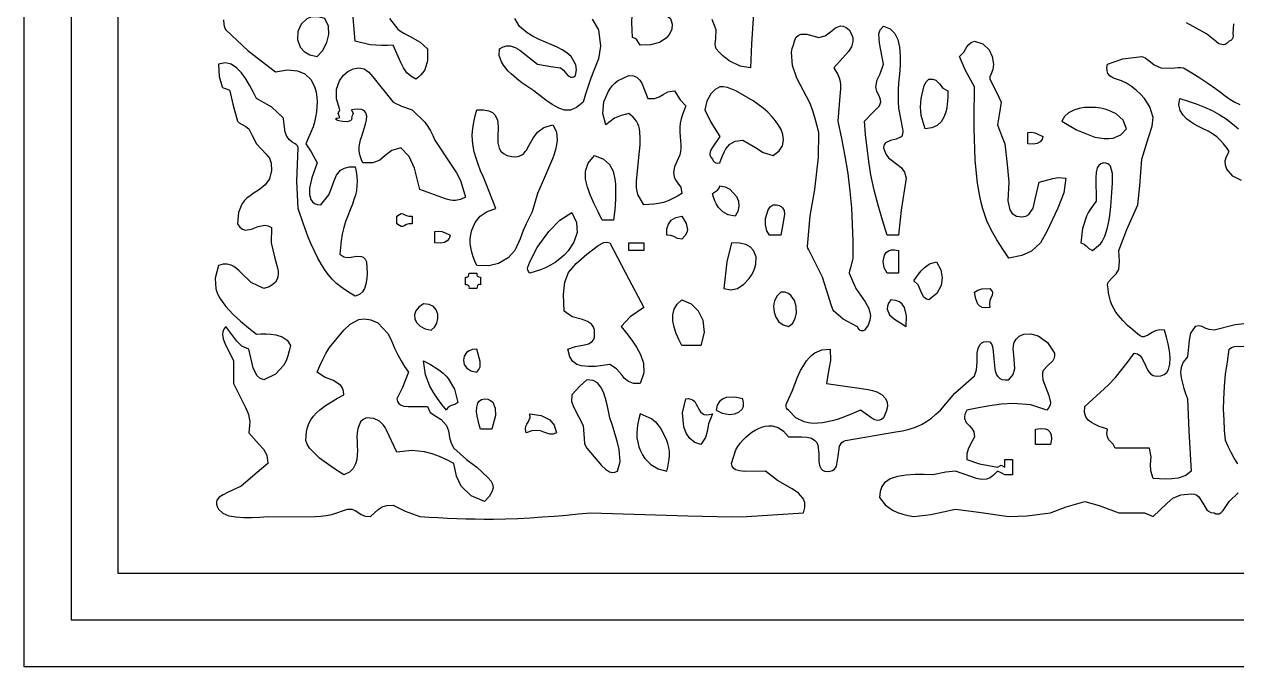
# Model space of a CAD drawing. Extents: x -1323 to 1705, y -706 to 926.
# Drawn here: x 628.5 to 680.4, y 16.7 to 44.1 of the extents above; entities that cross this region are included whole.
import ezdxf

# ---------------------------------------------------------------- set-up
doc = ezdxf.new("R2010")
doc.units = 0
doc.layers.add('CAMADA_1', color=7, linetype='CONTINUOUS')

msp = doc.modelspace()

# ---------------------------------------------------------------- linework, layer by layer
at = {"layer": 'CAMADA_1'}
for points in [[(808.5138, 16.6655), (628.5138, 16.6655), (628.5138, 68.6655), (808.5138, 68.6655), (808.5138, 16.6655)], [(630.5138, 18.6654), (806.5137, 18.6654), (806.5137, 66.6655), (630.5138, 66.6655), (630.5138, 18.6654)], [(804.5138, 20.6655), (804.5138, 64.6655), (632.5138, 64.6655), (632.5138, 20.6655), (804.5138, 20.6655)], [(656.1636, 44.3757), (656.2255, 44.1371), (656.2095, 43.9117), (656.1223, 43.7064), (655.9712, 43.5287), (655.6819, 43.3471), (655.3071, 43.2444), (654.8635, 43.2378), (654.7237, 43.4622), (654.6434, 43.5251), (654.5381, 43.5629), (654.5219, 43.8827), (654.5123, 44.2019), (654.5161, 44.5197), (654.5398, 44.8357), (654.7008, 45.6762), (655.1786, 45.3802), (655.5279, 44.9557), (655.806, 44.626), (656.1636, 44.3757)], [(641.3709, 44.3757), (641.0798, 44.4524), (640.8222, 44.4412), (640.6024, 44.357), (640.3532, 44.1259), (640.2136, 43.8136), (640.1984, 43.4699), (640.3222, 43.1448), (640.4892, 42.9632), (640.7291, 42.8265), (641.0458, 42.75), (641.2763, 42.9995), (641.4645, 43.3529), (641.5495, 43.6965), (641.5296, 44.0477), (641.3709, 44.3757)], [(662.666, 33.3215), (662.2243, 34.2), (662.0705, 34.48), (662.0341, 34.5608), (662.0159, 34.6221), (662.1331, 35.9427), (662.341, 37.0605), (662.4973, 38.4512), (662.5037, 39.4988), (662.4238, 39.8249), (662.3369, 40.1481), (662.236, 40.4654), (662.1142, 40.7739), (661.5683, 41.8296), (661.3783, 42.3674), (661.3423, 42.9348), (661.3714, 43.0949), (661.4153, 43.2524), (661.4692, 43.4081), (661.5281, 43.5629), (661.6417, 43.6562), (661.7553, 43.7042), (661.9873, 43.7009), (662.5037, 43.5629), (662.7779, 43.6367), (663.0041, 43.8035), (663.2128, 43.9741), (663.4348, 44.0598), (663.5456, 44.0473), (663.6679, 43.9925), (663.8043, 43.8879), (663.9086, 43.7101), (663.9601, 43.5434), (663.9658, 43.3866), (663.9046, 43.1681), (663.7812, 42.9665), (663.1538, 42.2623), (663.236, 42.1217), (663.3115, 41.9796), (663.3737, 41.8348), (663.4158, 41.6857), (663.4336, 41.532), (663.4321, 41.3744), (663.4185, 41.2145), (663.4003, 41.0541), (663.3165, 39.9866), (663.4699, 39.2411), (663.6141, 38.4946), (663.7397, 37.746), (663.8375, 36.9944), (663.8986, 36.2825), (663.9349, 35.5679), (663.9549, 34.8515), (663.9666, 34.1343), (663.8534, 33.7223), (663.8122, 33.5906), (663.8043, 33.4842), (664.0849, 32.8353), (664.4875, 32.2592), (664.6404, 31.9767), (664.711, 31.6862), (664.6937, 31.4837), (664.6118, 31.271), (664.4544, 31.0458), (664.4024, 31.028), (664.358, 31.0216), (664.3203, 31.0249), (664.274, 31.0445), (664.2375, 31.0762), (664.1759, 31.1616), (664.1536, 31.1895), (664.1293, 31.2083), (663.5418, 31.5269), (663.1538, 31.8586), (663.1193, 31.9072), (663.0851, 31.9787), (663.0305, 32.1317), (662.9238, 32.5012), (662.666, 33.3215)], [(665.2671, 38.8485), (665.3096, 38.7335), (665.3565, 38.6221), (665.4121, 38.518), (665.4808, 38.425), (665.8466, 38.1535), (666.031, 38.0043), (666.1728, 37.8122), (666.2426, 37.5482), (666.0223, 36.1825), (665.9172, 35.1098), (665.4299, 35.1098), (665.2334, 35.7512), (665.0461, 36.3944), (664.8773, 37.0412), (664.7362, 37.6934), (664.6416, 38.262), (664.5677, 38.8346), (664.5076, 39.4099), (664.4544, 39.9866), (664.8156, 40.3537), (665.1044, 40.6367), (665.1579, 40.8098), (665.1337, 40.9562), (665.067, 41.0909), (664.9811, 41.2552), (664.942, 41.4494), (665.0052, 41.7537), (665.1314, 42.0084), (665.2671, 42.4251), (665.094, 43.3203), (665.0675, 43.7205), (665.1303, 43.8961), (665.2671, 44.0506), (665.5524, 43.9344), (665.7522, 43.7371), (665.8802, 43.4723), (665.95, 43.1537), (665.9824, 42.7706), (665.98, 42.3855), (665.9544, 41.9992), (665.9172, 41.6122), (665.9045, 41.3437), (665.8969, 41.0757), (665.8992, 40.8085), (665.9165, 40.5427), (666.0799, 39.6614), (666.0967, 39.5429), (666.0905, 39.4476), (666.0643, 39.3723), (666.0209, 39.3139), (665.819, 39.2112), (665.5718, 39.1535), (665.3608, 39.0597), (665.3125, 39.0064), (665.2804, 38.937), (665.2671, 38.8485)], [(670.3067, 40.7994), (670.219, 40.2635), (670.144, 39.8239), (670.3204, 39.3697), (670.4689, 39.0111), (670.5655, 38.1289), (670.6317, 37.3855), (670.5973, 36.5803), (670.6703, 36.1893), (670.7796, 36.035), (670.9568, 35.9227), (671.184, 35.8986), (671.3611, 35.9247), (671.4952, 35.9937), (671.6764, 36.2697), (671.7561, 36.6472), (671.9322, 37.3855), (672.5086, 37.5374), (672.7604, 37.5718), (673.0701, 37.5482), (672.9828, 36.92), (672.7317, 36.2697), (672.2573, 35.2724), (671.9827, 34.7848), (671.5996, 34.4314), (671.1829, 34.2443), (670.6317, 34.1343), (670.3715, 34.5201), (670.1221, 34.9105), (669.8942, 35.3101), (669.6986, 35.7235), (669.6006, 35.9797), (669.5167, 36.2417), (669.4456, 36.5085), (669.3859, 36.7794), (669.2954, 37.3295), (669.2342, 37.8851), (669.1996, 38.3329), (669.1755, 38.7797), (669.1605, 39.2258), (669.153, 39.6713), (669.1516, 40.1163), (669.1547, 40.5609), (669.1608, 41.0052), (669.1684, 41.4494), (668.7825, 42.156), (668.5183, 42.75), (668.7029, 42.9298), (668.837, 43.1599), (668.9182, 43.2693), (669.0241, 43.3539), (669.1684, 43.4002), (669.5236, 43.2965), (669.7868, 43.0342), (669.92, 42.7503), (669.9813, 42.4251), (669.9528, 42.1955), (669.8762, 42.0101), (669.8258, 41.8863), (669.8189, 41.7745), (670.1124, 41.2203), (670.3067, 40.7994)], [(647.3855, 36.7354), (647.175, 36.6437), (646.9605, 36.5921), (646.8533, 36.5921), (646.7451, 36.6067), (646.6365, 36.6317), (646.5284, 36.6625), (645.4349, 37.0605), (645.2028, 37.9727), (644.9751, 38.4734), (644.6221, 38.8485), (644.2402, 38.7298), (643.9564, 38.5128), (643.7185, 38.3259), (643.4188, 38.2009), (642.9965, 38.1982), (642.9412, 38.331), (642.8918, 38.4643), (642.8542, 38.5985), (642.8344, 38.7341), (642.8379, 38.8864), (642.8633, 39.0397), (642.9032, 39.1927), (642.9504, 39.3441), (643.1072, 39.8531), (643.1502, 40.0416), (643.1627, 40.2053), (643.1331, 40.3382), (643.0906, 40.4003), (643.0268, 40.4483), (642.9391, 40.481), (642.7576, 40.4984), (642.5088, 40.4742), (642.5901, 40.3117), (642.5088, 40.1491), (642.5203, 40.0999), (642.5154, 40.059), (642.4962, 40.0257), (642.4645, 39.9997), (642.3158, 39.9597), (642.1284, 39.9653), (641.9749, 39.9966), (641.9083, 40.0211), (641.877, 40.0382), (641.8562, 40.0561), (641.8506, 40.0647), (641.848, 40.0732), (641.8483, 40.0818), (641.852, 40.0901), (641.8591, 40.0983), (641.8731, 40.1086), (641.8934, 40.1185), (642.021, 40.1491), (641.9397, 40.3117), (642.021, 40.4742), (641.8697, 40.934), (641.87, 41.3531), (641.9943, 41.7137), (642.1522, 41.9347), (642.3525, 42.105), (642.5836, 42.2167), (642.8337, 42.2623), (643.0586, 42.2197), (643.2516, 42.0858), (643.4306, 41.8809), (644.297, 40.7994), (644.6502, 40.6333), (645.1099, 40.4742), (645.6521, 39.9403), (645.7774, 39.7618), (645.888, 39.572), (645.9889, 39.3748), (646.0849, 39.1739), (646.7778, 38.1189), (646.8932, 37.9478), (647.0047, 37.7747), (647.107, 37.5975), (647.1946, 37.414), (647.3855, 36.7354)], [(655.0257, 36.4102), (654.7653, 36.8551), (654.7284, 36.9906), (654.7082, 37.1315), (654.7006, 37.2755), (654.7014, 37.4204), (654.7996, 38.4294), (654.8344, 38.703), (654.86, 38.9779), (654.8672, 39.2545), (654.847, 39.5328), (654.8276, 39.6514), (654.7992, 39.7675), (654.7593, 39.8783), (654.7055, 39.981), (654.5567, 40.1572), (654.3757, 40.3117), (654.2144, 40.2744), (654.0561, 40.2317), (653.9036, 40.1781), (653.7599, 40.1081), (653.4002, 39.8239), (653.2586, 40.3119), (653.3089, 40.8119), (653.5125, 41.2748), (653.5933, 41.3966), (653.684, 41.5111), (653.7848, 41.6153), (653.8962, 41.706), (654.3757, 41.9372), (654.5837, 41.9217), (654.739, 41.8536), (654.8526, 41.7438), (654.936, 41.6036), (655.1885, 40.9618), (655.4692, 40.9542), (655.6726, 41.024), (655.8398, 41.1298), (656.0462, 41.2455), (656.3263, 41.2872), (656.5758, 40.8993), (656.8141, 40.6367), (656.7399, 40.4542), (656.6719, 40.271), (656.6161, 40.0861), (656.5787, 39.8988), (656.5636, 39.7101), (656.5653, 39.5189), (656.5766, 39.3256), (656.5901, 39.1309), (656.5972, 38.9838), (656.5975, 38.8376), (656.5867, 38.6936), (656.5609, 38.5531), (656.3263, 38.0358), (656.2867, 37.7913), (656.3103, 37.6101), (656.3765, 37.4714), (656.4645, 37.3546), (656.5969, 37.1652), (656.6514, 36.8979), (656.457, 36.7846), (656.2606, 36.6781), (656.0603, 36.5849), (655.854, 36.5119), (655.6531, 36.4656), (655.4469, 36.4372), (655.2372, 36.4207), (655.0257, 36.4102)], [(667.0555, 39.6614), (666.8892, 40.2292), (666.8659, 40.4071), (666.8577, 40.5872), (666.8624, 40.7682), (666.8779, 40.9491), (667.0109, 41.5059), (667.1026, 41.6651), (667.2178, 41.7745), (667.3836, 41.7777), (667.5062, 41.7379), (667.6718, 41.5784), (667.8136, 41.3952), (668.0306, 41.2872), (668.0212, 40.9955), (667.9981, 40.7079), (667.977, 40.567), (667.9474, 40.4287), (667.9074, 40.2935), (667.8553, 40.162), (667.7348, 39.9574), (667.5668, 39.8002), (667.3432, 39.6987), (667.0555, 39.6614)], [(658.2769, 39.3363), (657.9353, 38.8487), (657.8683, 38.7297), (657.8387, 38.6095), (657.8473, 38.5281), (657.8835, 38.4455), (657.952, 38.361), (657.9851, 38.2869), (658.0386, 38.2332), (658.1012, 38.2046), (658.1803, 38.1926), (658.2769, 38.1982), (658.3284, 38.3557), (658.3847, 38.5107), (658.4506, 38.6605), (658.5311, 38.8026), (658.6991, 38.999), (658.9326, 39.1295), (659.2525, 39.1739), (659.7978, 38.8609), (660.123, 38.6399), (660.5531, 38.5236), (660.8017, 38.7188), (660.9466, 38.9362), (660.9991, 39.1704), (660.97, 39.4167), (660.8948, 39.6258), (660.7862, 39.8215), (660.653, 40.0046), (660.5038, 40.176), (660.3163, 40.3652), (660.1196, 40.541), (659.9142, 40.7052), (659.701, 40.8595), (658.9526, 41.2892), (658.5961, 41.4227), (658.4138, 41.458), (658.2769, 41.4494), (658.0651, 41.3406), (657.8855, 41.1556), (657.7156, 40.8408), (657.6269, 40.4742), (657.8877, 39.9482), (658.2769, 39.3363)], [(651.1245, 39.8239), (651.2758, 39.5253), (651.3067, 39.1737), (651.2833, 38.9691), (651.241, 38.7687), (651.1836, 38.5721), (651.1152, 38.3791), (650.7658, 37.5754), (650.474, 36.8979), (650.2354, 36.1151), (649.9866, 35.5973), (649.8622, 35.3103), (649.723, 34.9566), (649.499, 34.4595), (649.2111, 34.1417), (648.7999, 33.8973), (648.382, 33.7968), (647.8733, 33.8093), (647.7931, 33.9984), (647.719, 34.189), (647.657, 34.3826), (647.6132, 34.5806), (647.5934, 34.7677), (647.5942, 34.9568), (647.6157, 35.145), (647.6579, 35.3292), (647.7964, 35.6552), (648.0135, 35.9275), (648.3098, 36.1303), (648.6861, 36.2476), (648.2713, 37.3104), (648.153, 37.5897), (648.0356, 37.8694), (647.9251, 38.1522), (647.8274, 38.4407), (647.7621, 38.679), (647.7126, 38.9211), (647.6825, 39.1649), (647.6754, 39.4089), (647.6965, 39.6771), (647.7419, 39.9437), (647.8036, 40.2092), (647.8733, 40.4742), (648.16, 40.4693), (648.3814, 40.4271), (648.5454, 40.3524), (648.6606, 40.2495), (648.7658, 40.0267), (648.7941, 39.76), (648.7757, 39.3052), (648.773, 39.1839), (648.778, 39.0631), (648.7952, 38.9449), (648.8296, 38.8314), (648.9012, 38.7041), (649.0133, 38.6), (649.1739, 38.5236), (649.3755, 38.474), (649.5443, 38.4648), (649.685, 38.4911), (649.8025, 38.5481), (649.8806, 38.6102), (649.9487, 38.6842), (650.0088, 38.7665), (650.0627, 38.8533), (650.2842, 39.2563), (650.4737, 39.5137), (650.7412, 39.716), (651.1245, 39.8239)], [(672.9074, 39.9866), (673.5212, 39.6103), (674.3181, 39.3088), (674.5121, 39.2681), (674.7082, 39.2436), (674.9049, 39.2407), (675.1006, 39.2649), (675.4246, 39.3967), (675.671, 39.6614), (675.5305, 40.0251), (675.2254, 40.2972), (675.0158, 40.4041), (674.7957, 40.4821), (674.5675, 40.5346), (674.334, 40.5649), (674.1007, 40.5753), (673.8682, 40.564), (673.6401, 40.5275), (673.4201, 40.4623), (673.1837, 40.3452), (673.0075, 40.1868), (672.9074, 39.9866)], [(671.4446, 39.0111), (671.4446, 39.4988), (671.6112, 39.5138), (671.7404, 39.4915), (671.8472, 39.4466), (672.0946, 39.3363), (672.0522, 39.1967), (671.9704, 39.0965), (671.8519, 39.0328), (671.6694, 39.0008), (671.4446, 39.0111)], [(653.7252, 35.7599), (653.2378, 35.7599), (653.0645, 36.1059), (652.8974, 36.4545), (652.7429, 36.8084), (652.6073, 37.1703), (652.5176, 37.5122), (652.5176, 37.8513), (652.6388, 38.1881), (652.9124, 38.5236), (653.2901, 38.363), (653.5456, 38.1369), (653.7008, 37.8515), (653.777, 37.5134), (653.8005, 37.2955), (653.812, 37.0771), (653.8132, 36.8582), (653.8059, 36.639), (653.7724, 36.1997), (653.7252, 35.7599)], [(674.2079, 34.4595), (674.5494, 34.7463), (674.6231, 34.8468), (674.6853, 34.9566), (674.7378, 35.0727), (674.7828, 35.1925), (674.8414, 35.3806), (674.8885, 35.5706), (674.9257, 35.7623), (674.9546, 35.9553), (674.9943, 36.3443), (675.0207, 36.7354), (675.0635, 37.3452), (675.0614, 37.747), (674.9761, 38.0595), (674.9271, 38.1228), (674.865, 38.1684), (674.7883, 38.1944), (674.6958, 38.1982), (674.5719, 38.1595), (674.4808, 38.088), (674.418, 37.9883), (674.3666, 37.7958), (674.3531, 37.5655), (674.3707, 36.5727), (674.2552, 36.415), (674.144, 36.255), (674.0412, 36.0905), (673.9512, 35.9192), (673.7853, 35.4022), (673.7201, 34.7846), (673.8497, 34.7352), (673.947, 34.6537), (674.061, 34.5401), (674.2079, 34.4595)], [(658.9275, 35.9227), (658.6281, 35.9874), (658.3927, 36.116), (658.2121, 36.2996), (658.1261, 36.4365), (658.0581, 36.5842), (658.002, 36.7392), (657.952, 36.8979), (658.1766, 37.0375), (658.2394, 37.1176), (658.2769, 37.223), (658.4952, 37.1822), (658.6918, 37.0852), (658.9852, 36.7651), (659.0644, 36.5636), (659.0871, 36.349), (659.0443, 36.1316), (658.9275, 35.9227)], [(660.3904, 35.1098), (660.2785, 35.3015), (660.2242, 35.5508), (660.2261, 35.8223), (660.3308, 36.1922), (660.4276, 36.3277), (660.5531, 36.4102), (660.694, 36.4049), (660.8063, 36.3813), (660.8927, 36.3412), (660.9558, 36.2864), (661.017, 36.1657), (661.0327, 36.0166), (660.9967, 35.7446), (660.8781, 35.1098), (660.3904, 35.1098)], [(644.4594, 35.5973), (644.4594, 35.9227), (644.5619, 35.9997), (644.6349, 36.0347), (644.7149, 36.0303), (644.7942, 35.9875), (644.8665, 35.9545), (644.9678, 35.9295), (645.1099, 35.9227), (645.1099, 35.5973), (644.9678, 35.5905), (644.8665, 35.5655), (644.7942, 35.5325), (644.7149, 35.4897), (644.6349, 35.4853), (644.5619, 35.5203), (644.4594, 35.5973)], [(651.9373, 36.0851), (652.1415, 35.6556), (652.1622, 35.2297), (652.0301, 34.8207), (651.7759, 34.4414), (651.6099, 34.2613), (651.4277, 34.0972), (651.2315, 33.9511), (651.0231, 33.8247), (650.8127, 33.7221), (650.5954, 33.6345), (650.3734, 33.5568), (650.149, 33.4842), (650.0882, 33.5637), (650.0559, 33.6303), (650.0472, 33.6893), (650.0567, 33.746), (650.149, 33.9718), (650.4525, 34.5849), (650.9501, 35.2725), (651.4266, 35.7517), (651.9373, 36.0851)], [(656.6514, 34.9471), (656.4522, 34.9754), (656.3006, 35.0514), (656.1722, 35.1019), (656.0014, 35.1098), (656.0062, 35.3779), (656.067, 35.5901), (656.1815, 35.7487), (656.3825, 35.8696), (656.6514, 35.9227), (656.8295, 35.607), (656.8918, 35.3538), (656.8636, 35.2273), (656.7856, 35.0944), (656.6514, 34.9471)], [(646.0849, 34.7846), (646.0849, 35.2724), (646.2517, 35.2873), (646.381, 35.265), (646.488, 35.22), (646.7355, 35.1098), (646.6929, 34.9702), (646.611, 34.8699), (646.4926, 34.8061), (646.31, 34.7742), (646.0849, 34.7846)], [(652.9124, 30.8831), (652.9032, 31.0636), (652.8548, 31.2047), (652.7734, 31.313), (652.6036, 31.4278), (652.3957, 31.5042), (651.9512, 31.6287), (651.6123, 31.8586), (651.5837, 32.5744), (651.6445, 33.1067), (651.801, 33.5125), (652.1175, 33.9061), (652.5874, 34.297), (653.0588, 34.6739), (653.3147, 34.799), (653.4407, 34.8138), (653.5629, 34.7846), (654.3825, 33.2374), (655.0257, 32.0212), (654.4296, 31.6159), (654.0506, 31.2083), (654.2836, 30.9228), (654.5063, 30.6314), (654.7084, 30.3282), (654.8798, 30.0073), (655.0054, 29.641), (655.0136, 29.2322), (654.8635, 28.77), (654.5756, 28.778), (654.3615, 28.8596), (654.1982, 28.9922), (654.0628, 29.1526), (653.8512, 29.4061), (653.5629, 29.5828), (653.2603, 29.5379), (652.9581, 29.5052), (652.6568, 29.4969), (652.3566, 29.5252), (652.151, 29.5837), (651.9851, 29.7086), (651.8594, 29.9189), (651.7745, 30.233), (652.0978, 30.3569), (652.481, 30.4207), (652.6549, 30.4703), (652.7955, 30.5532), (652.8628, 30.6349), (652.9033, 30.7433), (652.9124, 30.8831)], [(654.3757, 34.4595), (654.3757, 34.7846), (655.0257, 34.7846), (655.0257, 34.4595), (654.3757, 34.4595)], [(658.4397, 32.8339), (658.734, 32.7701), (659.0259, 32.8393), (659.2975, 33.0132), (659.5305, 33.2635), (659.6255, 33.405), (659.7053, 33.5559), (659.7672, 33.7144), (659.8088, 33.8791), (659.8178, 34.1878), (659.7159, 34.4591), (659.5775, 34.6054), (659.3764, 34.7139), (659.1072, 34.7765), (658.7647, 34.7846), (658.5741, 33.9738), (658.4397, 32.8339)], [(665.9172, 33.4842), (665.4299, 33.4842), (665.3004, 33.7123), (665.2593, 33.9922), (665.3187, 34.2584), (665.39, 34.366), (665.4911, 34.4457), (665.607, 34.4864), (665.7487, 34.493), (665.9172, 34.4595), (665.9172, 33.4842)], [(666.5677, 33.159), (666.6678, 33.3075), (666.7718, 33.4527), (666.8838, 33.5914), (667.0076, 33.7205), (667.2363, 33.885), (667.5428, 33.9718), (667.7181, 33.634), (667.7809, 33.2904), (667.7351, 32.9603), (667.5464, 32.6147), (667.2178, 32.3461), (667.0785, 32.3898), (666.9815, 32.4756), (666.8626, 32.7225), (666.7589, 32.9844), (666.5677, 33.159)], [(648.0357, 33.3215), (648.0357, 32.9964), (647.9894, 33.0022), (647.9533, 32.9976), (647.926, 32.9844), (647.9061, 32.9636), (647.8831, 32.9054), (647.8733, 32.8339), (647.5482, 32.8339), (647.5539, 32.8802), (647.5493, 32.9164), (647.5361, 32.9437), (647.5153, 32.9636), (647.457, 32.9867), (647.3855, 32.9964), (647.3855, 33.3215), (647.4318, 33.3159), (647.4679, 33.3204), (647.4952, 33.3338), (647.5151, 33.3545), (647.5382, 33.4127), (647.5482, 33.4842), (647.8733, 33.4842), (647.8677, 33.4379), (647.8722, 33.4017), (647.8856, 33.3744), (647.9062, 33.3545), (647.9644, 33.3314), (648.0357, 33.3215)], [(669.8189, 32.0212), (669.6366, 32.0016), (669.4951, 32.0226), (669.3882, 32.0783), (669.3101, 32.1628), (669.217, 32.3948), (669.1684, 32.6715), (669.308, 32.7596), (669.4818, 32.8133), (669.8189, 32.8339), (669.8811, 32.7627), (669.9182, 32.7021), (669.9341, 32.6491), (669.9145, 32.542), (669.857, 32.4243), (669.8212, 32.3233), (669.8038, 32.1922), (669.8189, 32.0212)], [(645.5972, 32.1837), (645.3912, 32.042), (645.2633, 31.8779), (645.2098, 31.7023), (645.2267, 31.5266), (645.3103, 31.3618), (645.4567, 31.2194), (645.6621, 31.1103), (645.9227, 31.0458), (646.068, 31.1847), (646.1649, 31.3575), (646.2109, 31.5478), (646.2039, 31.739), (646.1413, 31.9147), (646.0209, 32.0584), (645.8403, 32.1535), (645.5972, 32.1837)], [(656.6514, 30.3955), (656.5209, 30.6512), (656.4032, 30.9098), (656.3108, 31.1742), (656.2566, 31.4473), (656.2535, 31.708), (656.3108, 31.9504), (656.4397, 32.166), (656.6514, 32.3461), (657.0426, 32.1759), (657.3435, 31.8755), (657.5365, 31.4816), (657.6016, 30.9478), (657.4642, 30.3955), (656.6514, 30.3955)], [(660.8781, 32.6715), (660.713, 32.5061), (660.6113, 32.2977), (660.5838, 32.182), (660.5711, 32.0639), (660.573, 31.9452), (660.5891, 31.8278), (660.6637, 31.6043), (660.7926, 31.4139), (660.9732, 31.2755), (661.2032, 31.2083), (661.3797, 31.3378), (661.4934, 31.5449), (661.5447, 31.7987), (661.534, 32.0677), (661.4616, 32.3208), (661.3279, 32.5265), (661.2048, 32.622), (661.0549, 32.6735), (660.8781, 32.6715)], [(666.2426, 31.2083), (666.2511, 31.6638), (666.163, 32.0227), (666.0745, 32.1579), (665.9521, 32.259), (665.7924, 32.3229), (665.5922, 32.3461), (665.4906, 32.2034), (665.4381, 32.072), (665.4285, 31.9508), (665.5313, 31.7128), (665.7485, 31.5154), (666.2426, 31.2083)], [(648.1984, 23.7306), (647.6253, 23.9768), (647.2087, 24.3796), (646.9985, 24.8133), (646.8978, 25.3562), (646.5905, 25.5074), (646.2802, 25.6479), (645.9636, 25.7671), (645.6379, 25.8544), (645.0992, 25.9065), (644.4594, 25.8438), (644.0122, 26.7784), (643.948, 26.8862), (643.8776, 26.989), (643.7979, 27.0826), (643.706, 27.163), (643.4713, 27.2738), (643.1588, 27.3068), (643.0117, 27.2383), (642.9047, 27.1369), (642.7857, 26.855), (642.7567, 26.6688), (642.7477, 26.4812), (642.751, 26.2923), (642.7589, 26.102), (642.7639, 25.9081), (642.7586, 25.7152), (642.7358, 25.5257), (642.6883, 25.3418), (642.5876, 25.1376), (642.4242, 24.9761), (642.1837, 24.8685), (641.7433, 25.1508), (641.1495, 25.5796), (640.7153, 26.0061), (640.6098, 26.1721), (640.5581, 26.3316), (640.571, 26.5214), (640.5915, 26.7083), (640.6272, 26.8893), (640.6855, 27.0615), (640.7739, 27.2256), (640.8873, 27.3777), (641.0195, 27.518), (641.1638, 27.647), (641.4061, 27.8303), (641.6592, 27.9926), (641.9196, 28.1409), (642.1837, 28.2822), (642.1715, 28.4462), (642.1281, 28.5789), (642.0583, 28.6852), (641.7389, 28.8942), (641.3574, 29.0411), (641.0458, 29.2576), (641.1626, 29.5295), (641.2851, 29.7977), (641.4193, 30.0582), (641.5708, 30.3074), (642.1837, 31.0458), (642.454, 31.3109), (642.8315, 31.5049), (643.0726, 31.537), (643.3443, 31.4982), (643.6466, 31.3709), (644.0606, 30.9159), (644.1492, 30.7596), (644.224, 30.5941), (644.2925, 30.4242), (644.3624, 30.2547), (644.4888, 29.994), (644.6322, 29.7431), (644.7869, 29.4987), (644.9472, 29.2576), (644.6923, 28.6021), (644.4594, 28.1197), (644.4832, 28.008), (644.5341, 27.9235), (644.6088, 27.8627), (644.7572, 27.808), (644.939, 27.7864), (645.76, 27.7946), (645.8827, 27.5369), (646.1231, 27.3765), (646.3496, 27.2269), (646.5727, 26.9818), (646.6593, 26.747), (646.7115, 26.4576), (646.7754, 26.2227), (646.8978, 26.0064), (647.4337, 25.5288), (647.8733, 25.1935), (648.3485, 24.7549), (648.4674, 24.6083), (648.5417, 24.4672), (648.5664, 24.3061), (648.5217, 24.1354), (648.401, 23.9465), (648.1984, 23.7306)], [(647.8733, 30.233), (647.6919, 30.2208), (647.5454, 30.1731), (647.4333, 30.0971), (647.3283, 29.9447), (647.2973, 29.7666), (647.3384, 29.5857), (647.4494, 29.4253), (647.6283, 29.3082), (647.8733, 29.2576), (647.9668, 29.371), (648.0146, 29.4846), (648.0115, 29.7167), (647.8733, 30.233)], [(665.2671, 27.3068), (665.1827, 27.2384), (665.1, 27.2021), (665.0186, 27.1937), (664.8984, 27.2232), (664.7793, 27.2902), (664.2916, 27.6319), (663.8935, 27.4626), (663.4912, 27.3072), (663.2872, 27.2391), (663.0806, 27.1797), (662.8708, 27.1308), (662.6574, 27.0941), (662.4603, 27.0734), (662.2626, 27.0692), (662.067, 27.0864), (661.8763, 27.1299), (661.5223, 27.3103), (661.2032, 27.6319), (661.1536, 27.6739), (661.1228, 27.7232), (661.1086, 27.779), (661.1139, 27.8732), (661.144, 27.9775), (661.3659, 28.4447), (661.475, 28.7448), (661.5927, 29.0409), (661.7274, 29.3287), (661.8877, 29.6043), (661.9824, 29.7386), (662.0874, 29.8647), (662.2044, 29.9788), (662.3347, 30.0768), (662.6328, 30.2059), (662.9914, 30.233), (663.0103, 29.7591), (662.9347, 29.3793), (662.8287, 28.77), (664.2269, 28.579), (664.4211, 28.551), (664.614, 28.5173), (664.8034, 28.472), (664.9875, 28.4096), (665.2087, 28.2914), (665.3632, 28.1313), (665.4265, 27.9772), (665.4359, 27.7908), (665.385, 27.5686), (665.2671, 27.3068)], [(645.5972, 29.7452), (645.8886, 29.5825), (646.1691, 29.4085), (646.3018, 29.3137), (646.4279, 29.2118), (646.5458, 29.1015), (646.6542, 28.9813), (646.9193, 28.5311), (647.0605, 27.9571), (646.9349, 27.8795), (646.7833, 27.8278), (646.6484, 27.7594), (646.6005, 27.7058), (646.5727, 27.6319), (646.378, 27.8764), (646.1902, 28.1251), (646.0164, 28.3824), (645.8637, 28.6526), (645.6772, 29.1457), (645.5972, 29.7452)], [(652.4251, 26.9818), (652.4725, 26.426), (652.4863, 26.1942), (652.5874, 26.0064), (653.2097, 25.2611), (653.3799, 25.1042), (653.5514, 24.9999), (653.6651, 24.9697), (653.7775, 24.9781), (653.8879, 25.031), (654.0027, 25.4449), (653.9605, 25.9568), (653.8796, 26.3024), (653.7828, 26.6411), (653.6755, 26.9751), (653.5629, 27.3068), (653.5089, 27.5843), (653.4491, 27.8601), (653.3777, 28.1324), (653.2889, 28.3996), (653.1862, 28.6223), (653.0438, 28.7953), (652.8485, 28.9035), (652.5874, 28.9325), (652.2826, 28.6652), (651.9373, 28.2822), (651.9177, 28.0075), (652.0308, 27.7451), (652.4251, 26.9818)], [(648.0357, 26.8191), (647.9791, 27.0049), (647.9282, 27.1916), (647.8886, 27.3798), (647.866, 27.5703), (647.8701, 27.7634), (647.9182, 27.9292), (647.9812, 28.0173), (648.0733, 28.0823), (648.1984, 28.1197), (648.3484, 28.0993), (648.4658, 28.0478), (648.5538, 27.9699), (648.6597, 27.7207), (648.6668, 27.4116), (648.5234, 26.8191), (648.0357, 26.8191)], [(657.4642, 26.1691), (657.201, 26.2569), (656.9904, 26.4208), (656.8324, 26.645), (656.7263, 26.9135), (656.6686, 27.5216), (656.8141, 28.1197), (656.9318, 28.1257), (657.0277, 28.1098), (657.1052, 28.0757), (657.1944, 27.9972), (657.2608, 27.8959), (657.3157, 27.7832), (657.3708, 27.6699), (657.4367, 27.5677), (657.524, 27.4885), (657.6004, 27.4532), (657.695, 27.4359), (657.8111, 27.4402), (657.952, 27.4694), (657.7834, 27.0481), (657.7298, 26.7199), (657.6563, 26.4669), (657.4642, 26.1691)], [(659.2525, 28.1197), (658.9105, 28.1934), (658.5459, 28.1714), (658.3836, 28.1083), (658.2501, 28.0017), (658.1567, 27.845), (658.1147, 27.6319), (658.3634, 27.5042), (658.6853, 27.453), (658.9009, 27.4723), (659.0892, 27.5419), (659.2266, 27.6686), (659.2779, 27.7881), (659.2889, 27.9378), (659.2525, 28.1197)], [(649.9866, 26.6565), (649.9568, 26.8228), (649.9704, 26.9458), (650.0119, 27.0409), (650.0662, 27.1231), (650.12, 27.2123), (650.1535, 27.3218), (650.149, 27.4694), (650.6249, 27.3992), (650.993, 27.2212), (651.1886, 26.9876), (651.2869, 26.6565), (651.1343, 26.6036), (650.9996, 26.6059), (650.7426, 26.6961), (650.5994, 26.7438), (650.4326, 26.7666), (650.2319, 26.7441), (649.9866, 26.6565)], [(654.8635, 27.4694), (654.8102, 27.2657), (654.7634, 27.0615), (654.7297, 26.8562), (654.7154, 26.6496), (654.7245, 26.4553), (654.7555, 26.262), (654.8076, 26.0722), (654.8799, 25.8888), (654.9653, 25.7252), (655.0673, 25.5722), (655.1859, 25.4324), (655.3207, 25.3086), (655.6332, 25.1244), (656.0014, 25.031), (656.043, 25.1976), (656.0798, 25.3644), (656.1067, 25.532), (656.1189, 25.7005), (656.1125, 25.8707), (656.0882, 26.0405), (656.0483, 26.208), (655.9948, 26.3717), (655.7299, 26.8753), (655.6461, 26.9844), (655.5541, 27.0866), (655.4536, 27.1792), (655.3445, 27.2596), (654.8635, 27.4694)], [(671.7695, 26.1691), (671.7695, 26.8191), (672.0075, 26.8532), (672.1949, 26.8368), (672.3066, 26.7882), (672.387, 26.7086), (672.4422, 26.573), (672.4531, 26.3931), (672.4196, 26.1691), (671.7695, 26.1691)]]:
    msp.add_lwpolyline(points, close=True, dxfattribs=at)
for points in [[(644.1343, 44.3757), (644.4934, 43.9242), (644.6149, 43.8291), (644.747, 43.746), (644.8858, 43.6709), (645.0274, 43.5999), (645.4451, 43.3606), (645.76, 43.0751), (645.7689, 42.5654), (645.6473, 42.1863), (645.5701, 42.072), (645.4787, 41.9675), (645.3778, 41.8694), (645.2722, 41.7745), (645.2722, 41.7745), (645.0582, 41.9032), (644.8735, 42.0588), (644.735, 42.2642), (644.6274, 42.4954), (644.297, 43.2378), (644.0489, 43.2273), (643.8014, 43.2226), (643.5553, 43.2294), (643.3113, 43.2534), (642.6715, 43.4002), (642.6094, 44.0768), (642.5532, 44.7536)], [(637.035, 44.3125), (637.0535, 44.122), (637.0861, 43.9837), (637.1442, 43.8879), (638.0877, 42.999), (639.2576, 42.1), (639.7788, 42.1788), (640.1971, 42.1418), (640.521, 42.0058), (640.7827, 41.7544), (640.9474, 41.4213), (640.9992, 41.2223), (641.0281, 41.0182), (641.0379, 40.8111), (641.0325, 40.6033), (641.0131, 40.3822), (640.98, 40.1637), (640.9328, 39.9486), (640.8711, 39.7378), (640.5581, 39.0111), (640.7877, 38.6686), (641.0458, 38.1982), (640.8129, 37.5706), (640.7185, 37.1237), (640.7143, 36.8581), (640.7757, 36.6349), (640.8413, 36.5418), (640.9334, 36.471), (641.0548, 36.426), (641.2082, 36.4102), (641.5498, 36.8408), (641.6607, 37.1196), (641.7527, 37.41), (641.8748, 37.6741), (642.0492, 37.8858), (642.209, 37.9834), (642.4135, 38.0364), (642.6715, 38.0358), (642.7064, 37.8302), (642.7349, 37.6249), (642.7507, 37.4203), (642.7475, 37.2168), (642.722, 37.0209), (642.6775, 36.8267), (642.6188, 36.6344), (642.5508, 36.4443), (642.4526, 36.1925), (642.3537, 35.9427), (642.2614, 35.6922), (642.1833, 35.4383), (642.1209, 35.1591), (642.0772, 34.8746), (642.046, 34.5867), (642.021, 34.297), (642.179, 34.1894), (642.3393, 34.1547), (642.498, 34.1661), (642.7269, 34.2107), (642.9343, 34.2075), (643.0168, 34.1669), (643.0921, 34.091), (643.1588, 33.9718), (643.1735, 33.7319), (643.1797, 33.4931), (643.1689, 33.2564), (643.1325, 33.0229), (643.0744, 32.8372), (642.9827, 32.6851), (642.8505, 32.5734), (642.6715, 32.5087), (642.4597, 32.6326), (642.252, 32.7612), (642.0523, 32.8993), (641.8648, 33.0516), (641.6841, 33.2309), (641.5193, 33.427), (641.3687, 33.636), (641.2302, 33.8537), (641.0695, 34.1369), (640.9232, 34.4265), (640.7893, 34.7217), (640.6657, 35.0214), (640.4411, 35.6308), (640.2331, 36.2476), (640.1797, 37.4156), (640.2331, 38.8485), (640.1999, 38.9345), (640.1473, 38.9916), (640.0793, 39.035), (639.9763, 39.0933), (639.8622, 39.1836), (639.7453, 39.3363), (639.6781, 39.5186), (639.6443, 39.7351), (639.6233, 39.9655), (639.6101, 40.0677), (639.5983, 40.1164), (639.5825, 40.1491), (639.0983, 40.5828), (638.4448, 40.9618), (638.3014, 41.2458), (638.151, 41.5251), (637.9866, 41.7949), (637.8014, 42.0504), (637.599, 42.2671), (637.3707, 42.4168), (637.1124, 42.4769), (636.8191, 42.4251), (636.8507, 41.8929), (636.9819, 41.4494), (636.99, 41.4381), (637.0033, 41.4275), (637.0211, 41.4174), (637.116, 41.3823), (637.2222, 41.3464), (637.2708, 41.3231), (637.2932, 41.3062), (637.3069, 41.2872), (637.4376, 40.7099), (637.6319, 39.9866), (637.7126, 39.9081), (637.8323, 39.8398), (637.9963, 39.756), (638.1197, 39.6614), (638.268, 39.3788), (638.4448, 39.0111), (638.8654, 38.5767), (639.0004, 38.4058), (639.0829, 38.1847), (639.0949, 37.8733), (639.0045, 37.5232), (638.8213, 37.2696), (638.5754, 37.0716), (638.3089, 36.8965), (638.1715, 36.7989), (638.0418, 36.6924), (637.9243, 36.5745), (637.8238, 36.4429), (637.6746, 36.0885), (637.6319, 35.5973), (637.7411, 35.452), (637.854, 35.3662), (637.9702, 35.3292), (638.2419, 35.3694), (638.5232, 35.4815), (638.8092, 35.5438), (638.9524, 35.5183), (639.0949, 35.4349), (639.0758, 34.7864), (639.217, 34.1883), (639.357, 33.6621), (639.3713, 33.5516), (639.3752, 33.4408), (639.3642, 33.3324), (639.3337, 33.2291), (639.2619, 33.1092), (639.1479, 33.0029), (638.9859, 32.9108), (638.7698, 32.8339), (638.2278, 33.0942), (637.7945, 33.5075), (637.696, 33.6033), (637.592, 33.6917), (637.4809, 33.768), (637.3611, 33.8278), (637.1979, 33.8714), (637.0186, 33.8683), (636.8191, 33.8093), (636.6817, 33.2776), (636.714, 32.8161), (636.7848, 32.6106), (636.8847, 32.4161), (637.0065, 32.2321), (637.143, 32.0577), (637.4417, 31.7325), (637.7633, 31.4343), (638.1002, 31.1542), (638.4448, 30.8831), (638.654, 30.8908), (638.8624, 30.8925), (639.0691, 30.8821), (639.2734, 30.8535), (639.5518, 30.7677), (639.7674, 30.6194), (639.9076, 30.3955), (639.8537, 30.1743), (639.7916, 29.9569), (639.7131, 29.7471), (639.61, 29.5488), (639.2603, 29.1703), (638.7698, 28.9325), (638.5963, 29.0028), (638.4673, 29.1176), (638.3065, 29.4444), (638.1197, 30.233), (637.8218, 30.3644), (637.6134, 30.5852), (637.1442, 31.2083), (637.0537, 31.0958), (637.0042, 30.9806), (636.9896, 30.8629), (637.0207, 30.6827), (637.0976, 30.4988), (637.4692, 29.7452), (637.4656, 29.3279), (637.4692, 28.77), (637.901, 27.8859), (637.9745, 27.7419), (638.0433, 27.5964), (638.1007, 27.4486), (638.1401, 27.2975), (638.157, 27.141), (638.1551, 26.9813), (638.1405, 26.8194), (638.1197, 26.6565), (638.561, 26.168), (638.7556, 25.9681), (638.8934, 25.7114), (638.9325, 25.3562), (638.4758, 24.9708), (637.7946, 24.3807), (637.2116, 24.1084), (637.0167, 24.0194), (636.8581, 23.9146), (636.7578, 23.7839), (636.7362, 23.7059), (636.7374, 23.6175), (636.7642, 23.5177), (636.8191, 23.4053), (637.0065, 23.226), (637.2602, 23.1205), (637.565, 23.0709), (637.9051, 23.0495), (638.2467, 23.0484), (638.5893, 23.061), (638.9325, 23.0804), (640.7138, 23.0736), (640.9557, 23.0817), (641.1966, 23.0975), (641.4352, 23.1258), (641.67, 23.1717), (642.346, 23.4053), (642.5292, 23.3977), (642.6711, 23.3488), (642.7888, 23.2757), (642.9306, 23.1749), (643.0965, 23.098), (643.3215, 23.0804), (643.6599, 23.3858), (643.8228, 23.4959), (644.0281, 23.5638), (644.297, 23.5679), (644.8089, 23.3121), (645.4349, 23.0804), (645.8293, 23.0594), (646.2236, 23.0391), (646.618, 23.0204), (647.0123, 23.004), (647.4065, 22.9907), (647.8007, 22.9812), (648.1948, 22.9764), (648.5889, 22.9769), (649.1094, 22.9866), (649.6298, 23.0058), (650.1501, 23.033), (650.6702, 23.0669), (651.1903, 23.1062), (651.7103, 23.1495), (652.2303, 23.1955), (652.7502, 23.2428), (656.8988, 23.1207), (657.5307, 23.0993), (658.1627, 23.082), (658.7944, 23.0742), (659.4258, 23.0811), (661.8532, 23.2428), (661.9122, 23.4761), (661.9016, 23.6787), (661.8315, 23.8552), (661.6377, 24.0812), (661.368, 24.2745), (660.7406, 24.6248), (660.2277, 25.031), (659.3204, 25.0176), (659.114, 25.0348), (658.9434, 25.0878), (658.8564, 25.1498), (658.7955, 25.2379), (658.7647, 25.3562), (658.9591, 25.9372), (659.0434, 26.0836), (659.1429, 26.2215), (659.2546, 26.3512), (659.3757, 26.4727), (659.5013, 26.5838), (659.634, 26.6852), (659.7745, 26.7749), (659.9238, 26.851), (660.0656, 26.9057), (660.2127, 26.9444), (660.3625, 26.9637), (660.5123, 26.9601), (660.7633, 26.8932), (660.9961, 26.741), (661.2032, 26.494), (661.7807, 26.4995), (662.0046, 26.4807), (662.1959, 26.4293), (662.341, 26.3316), (662.4171, 26.2467), (662.4636, 26.1321), (662.5, 25.7589), (662.5101, 25.447), (662.5384, 25.2706), (662.6027, 25.13), (662.6643, 25.0697), (662.7474, 25.0309), (662.8554, 25.0169), (662.9914, 25.031), (663.09, 25.0543), (663.1665, 25.0996), (663.2241, 25.1639), (663.2658, 25.2441), (663.3355, 25.6622), (663.3954, 26.0899), (663.483, 26.2462), (663.5519, 26.2993), (663.6416, 26.3316), (665.7956, 26.7017), (666.0831, 26.7561), (666.3668, 26.821), (666.6416, 26.9054), (666.9021, 27.0184), (667.1161, 27.1463), (667.3189, 27.2961), (667.5141, 27.4603), (667.7056, 27.6319), (668.3235, 28.3535), (669.1684, 29.0949), (669.2523, 29.3598), (669.2717, 29.6892), (669.284, 30.0675), (669.3205, 30.2797), (669.4025, 30.4462), (669.4715, 30.5092), (669.5619, 30.551), (669.6767, 30.5683), (669.8189, 30.558), (669.8992, 30.4374), (669.9497, 30.2866), (669.9984, 29.8233), (670.0324, 29.4001), (670.0497, 29.311), (670.0744, 29.224), (670.1094, 29.142), (670.1575, 29.0679), (670.2359, 28.9939), (670.3388, 28.9444), (670.4695, 28.9227), (670.6317, 28.9325), (670.818, 29.1507), (670.887, 29.4109), (670.8479, 29.9873), (670.8319, 30.1238), (670.8245, 30.2603), (670.8327, 30.3945), (670.8633, 30.524), (670.9408, 30.6703), (671.076, 30.7917), (671.2818, 30.8831), (671.5687, 30.9023), (671.888, 30.8057), (672.2802, 30.523), (672.5823, 30.0703), (672.5825, 29.9347), (672.5559, 29.8258), (672.5084, 29.7381), (672.2977, 29.5423), (672.1074, 29.3261), (672.0757, 29.2224), (672.0695, 29.093), (672.0946, 28.9325), (672.3427, 28.2657), (672.4165, 27.9565), (672.3967, 27.8512), (672.3455, 27.7432), (672.2573, 27.6319), (671.5802, 27.8534), (670.818, 27.9132), (670.3197, 27.8819), (669.8254, 27.8172), (669.3337, 27.7301), (668.8434, 27.6319), (668.8434, 27.6319), (668.7693, 27.4872), (668.7337, 27.3696), (668.7306, 27.2739), (668.8111, 27.11), (668.9567, 26.9667), (669.056, 26.852), (669.1333, 26.7006), (669.1684, 26.494), (668.9711, 26.1194), (668.8868, 25.9609), (668.8364, 25.7685), (668.8434, 25.5188), (669.3721, 25.3319), (670.144, 25.1935), (670.3067, 25.2749), (670.4689, 25.1935), (670.4689, 25.5188), (670.794, 25.5188), (670.794, 24.8685), (670.4689, 24.8685), (670.3067, 24.9498), (670.144, 25.031), (669.9825, 24.8597), (669.8278, 24.7469), (669.6787, 24.6843), (669.4621, 24.6668), (669.25, 24.7162), (668.3556, 25.031), (667.9437, 24.9767), (667.3805, 24.8685), (666.9994, 24.8787), (666.6197, 24.8775), (666.2428, 24.8534), (665.8702, 24.7948), (665.5616, 24.6985), (665.3184, 24.5298), (665.202, 24.367), (665.1288, 24.1568), (665.1044, 23.8931), (665.3422, 23.5797), (665.6563, 23.3549), (665.8735, 23.2586), (666.0999, 23.186), (666.3323, 23.1292), (666.5677, 23.0804), (667.2892, 23.1758), (668.3556, 23.4053), (669.3557, 23.2777), (670.6317, 23.0804), (671.4068, 23.1149), (672.4196, 23.2428), (673.0867, 23.498), (673.8829, 23.7306), (674.4983, 23.5578), (675.3458, 23.2428), (676.0501, 23.2421), (676.4338, 23.2407), (676.8089, 23.0804), (677.3873, 23.6464), (677.6523, 23.8668), (677.9878, 24.0168), (678.4345, 24.0556), (678.5695, 24.0415), (678.6761, 23.9992), (678.7601, 23.9343), (678.9314, 23.6585), (679.098, 23.3781), (679.1784, 23.3095), (679.2805, 23.2626), (679.4098, 23.2428), (679.4902, 23.2057), (679.5638, 23.1953), (679.6313, 23.208), (679.7221, 23.2619), (679.8024, 23.3462), (680.0601, 23.7306), (680.4506, 24.1012)], [(652.8064, 44.3435), (653.0751, 43.8879), (653.1704, 43.1985), (653.0823, 42.647), (652.8858, 42.1566), (652.7549, 41.8233), (652.6374, 41.4849), (652.529, 41.143), (652.4251, 40.7994), (652.1412, 40.5657), (651.8765, 40.4608), (651.6241, 40.4625), (651.3773, 40.5483), (651.0919, 40.7012), (650.8228, 40.8814), (650.5645, 41.0798), (650.3117, 41.2872), (650.057, 41.454), (649.8067, 41.6261), (649.5651, 41.8089), (649.3365, 42.0077), (649.2199, 42.1241), (649.1111, 42.248), (649.013, 42.3805), (648.9283, 42.5228), (648.8345, 42.7973), (648.8484, 43.0751), (649.0072, 43.1667), (649.1592, 43.2081), (649.3054, 43.2066), (649.5151, 43.1391), (649.7154, 43.0147), (650.474, 42.4251), (651.038, 42.3284), (651.4496, 42.2623), (651.5852, 42.1677), (651.688, 42.041), (651.7817, 41.9251), (651.8904, 41.8629), (651.9497, 41.8636), (652.0187, 41.8871), (652.0996, 41.9372), (652.0996, 41.9372), (652.1348, 42.1852), (652.1089, 42.4004), (651.9037, 42.7495), (651.7267, 42.9086), (651.526, 43.0381), (651.3101, 43.1468), (651.0874, 43.2437), (650.8127, 43.3589), (650.5425, 43.4776), (650.2792, 43.608), (650.0248, 43.7583), (649.7039, 44.0297), (649.499, 44.3757)], [(659.7159, 44.5842), (659.629, 43.2966), (659.5775, 42.2623), (659.1331, 42.3426), (658.6753, 42.5582), (658.5234, 42.6727), (658.3815, 42.7998), (658.2464, 42.9353), (658.1147, 43.0751), (658.0805, 43.1725), (658.0745, 43.2985), (658.0967, 43.5256), (658.1147, 43.8879), (657.9391, 44.3303)], [(680.2471, 44.1433), (680.2225, 43.7256), (680.2284, 43.6287), (680.2165, 43.5496), (680.188, 43.4871), (680.1341, 43.4336), (680.0601, 43.4002), (679.9686, 43.3138), (679.8817, 43.264), (679.7986, 43.2462), (679.6212, 43.2978), (679.4493, 43.4314), (679.0848, 43.7256), (679.0848, 43.7256), (678.7982, 43.8749), (678.5145, 44.0283), (678.2364, 44.1901)], [(680.7038, 31.3193), (680.3138, 31.2811), (679.4098, 31.0458), (679.204, 31.0737), (679.0387, 31.1437), (678.9079, 31.203), (678.7667, 31.2336), (678.597, 31.2083), (678.408, 30.9261), (678.3425, 30.6198), (678.2719, 29.9078), (678.0921, 29.6852), (678.0007, 29.4609), (677.9844, 29.3498), (677.9825, 29.237), (677.9918, 29.1235), (678.0088, 29.0105), (678.0582, 28.7819), (678.1217, 28.5584), (678.1945, 28.3382), (678.2719, 28.1197), (678.33, 26.7357), (678.4345, 25.031), (678.2018, 24.8345), (677.8763, 24.7309), (677.609, 24.6987), (677.3421, 24.6887), (677.0754, 24.6936), (676.8089, 24.7059), (676.7044, 25.0445), (676.695, 25.3155), (676.7156, 25.6332), (676.6464, 26.0064), (675.1833, 26.0064), (675.0994, 26.1728), (674.9758, 26.2996), (674.9016, 26.3848), (674.8479, 26.4903), (674.8286, 26.6304), (674.858, 26.8191), (674.6791, 26.8777), (674.5026, 26.9411), (674.3308, 27.0143), (674.1659, 27.1022), (674.0257, 27.2058), (673.9235, 27.3475), (673.8718, 27.5396), (673.8829, 27.7946), (674.8992, 28.7093), (675.1921, 29.0319), (675.469, 29.3696), (675.7352, 29.7174), (675.9961, 30.0703), (676.136, 30.0341), (676.2433, 29.9653), (676.3253, 29.8712), (676.493, 29.5105), (676.5778, 29.3313), (676.6966, 29.1858), (676.8066, 29.1199), (676.95, 29.0871), (677.1341, 29.0949), (677.2828, 29.1506), (677.3929, 29.2432), (677.4686, 29.3677), (677.5266, 29.6023), (677.531, 29.8787), (677.5, 30.1738), (677.4454, 30.4661), (677.375, 30.7564), (677.2967, 31.0458), (677.0869, 31.0631), (676.9126, 31.0257), (676.7657, 30.9557), (676.5789, 30.8373), (676.4082, 30.7689), (676.3305, 30.7738), (676.248, 30.8097), (676.1586, 30.8831), (675.9341, 31.0676), (675.7155, 31.2578), (675.5088, 31.4595), (675.3199, 31.6783), (675.2163, 31.8221), (675.1238, 31.9735), (675.0448, 32.1316), (674.9814, 32.2956), (674.9345, 32.4664), (674.9013, 32.6409), (674.8774, 32.818), (674.858, 32.9964), (674.8692, 33.0564), (674.8996, 33.1166), (675.0354, 33.2717), (675.2216, 33.4541), (675.3458, 33.6467), (675.3631, 33.9992), (675.3458, 34.4595), (675.6797, 35.354), (676.1586, 36.4102), (676.2392, 37.2235), (676.3213, 38.361), (676.6061, 39.2903), (676.7687, 39.7693), (676.8089, 40.1491), (676.6714, 40.5944), (676.4388, 40.9542), (676.2659, 41.1382), (676.0766, 41.3055), (675.8765, 41.4616), (675.671, 41.6122), (675.4528, 41.7034), (675.1036, 41.8223), (674.9686, 41.9074), (674.8711, 42.0287), (674.8355, 42.1351), (674.8294, 42.2661), (674.858, 42.4251), (675.5079, 42.6555), (676.3213, 42.75), (676.4643, 42.6934), (676.6169, 42.5737), (676.8447, 42.3944), (677.1341, 42.2623), (677.6113, 42.2539), (677.8602, 42.2819), (677.997, 42.2849), (678.1094, 42.2623), (678.4593, 42.054), (678.8063, 41.8407), (679.1475, 41.6173), (679.4799, 41.3789), (679.6816, 41.2225), (679.8833, 41.0669), (680.0896, 40.9203), (680.3051, 40.7914), (680.5179, 40.6921)], [(680.581, 37.4432), (680.2156, 37.6393), (679.9629, 37.9272), (679.8995, 38.0983), (679.889, 38.2838), (679.9398, 38.4807), (680.0601, 38.6861), (679.9391, 38.8569), (679.8138, 39.0223), (679.6798, 39.1768), (679.5328, 39.3151), (679.3525, 39.4448), (679.1571, 39.5566), (678.9527, 39.6591), (678.7454, 39.7607), (678.5618, 39.8582), (678.3868, 39.9668), (678.2265, 40.0917), (678.0871, 40.2379), (677.9636, 40.4412), (677.912, 40.6798), (677.9469, 40.9618), (678.3007, 40.8468), (678.6515, 40.7253), (678.9965, 40.5905), (679.3326, 40.4359), (679.6342, 40.2703), (679.9242, 40.0838), (680.2014, 39.8784), (680.4644, 39.6561)], [(680.4295, 25.3366), (680.2765, 25.5755), (680.1407, 25.8228), (680.0163, 26.0758), (679.8976, 26.3316), (679.865, 26.7754), (679.838, 27.219), (679.8225, 27.6622), (679.8241, 28.1048), (679.854, 28.6379), (679.9088, 29.1701), (679.9803, 29.7017), (680.0601, 30.233), (680.1586, 30.3089), (680.2887, 30.3531), (680.7111, 30.3745)]]:
    msp.add_lwpolyline(points, dxfattribs=at)

doc.saveas('drawing.dxf')
